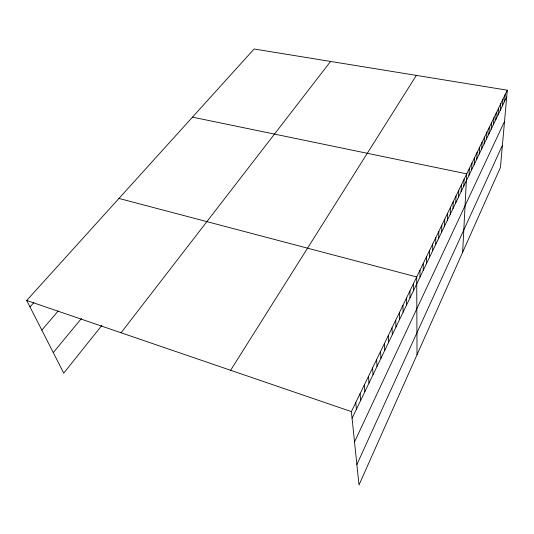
<?xml version="1.0" encoding="UTF-8"?>
<svg xmlns="http://www.w3.org/2000/svg" width="534" height="534" viewBox="0 0 534 534"><rect width="100%" height="100%" fill="white"/><g stroke="black" fill="none" stroke-linecap="round" stroke-linejoin="round"><path stroke-width="0.8" d="M423.242 270.371L423.268 263.422M426.419 263.769L426.472 256.814M429.55 257.261L429.63 250.306M432.633 250.853L432.74 243.891M435.671 244.539L435.804 237.577M438.668 238.318L438.821 231.356M441.618 232.183L441.798 225.228M444.528 226.142L444.729 219.187M447.392 220.188L447.612 213.233M450.215 214.321L450.462 207.366M452.999 208.534L453.266 201.578M455.749 202.827L456.036 195.878M458.452 197.2L458.759 190.258M461.122 191.653L461.449 184.711M463.759 186.179L464.099 179.244M462.638 252.288L466.716 173.857L192.487 117.14M468.992 175.299L469.373 168.377M471.595 169.892L471.989 162.977M474.165 164.559L474.572 157.65M476.695 159.299L477.122 152.404M479.192 154.112L479.632 147.224M481.655 148.993L482.115 142.111M484.084 143.946L484.558 137.071M486.481 138.967L486.968 132.098M488.844 134.047L489.351 127.192M491.18 129.195L491.701 122.353M493.483 124.409L494.017 117.58M495.759 119.683L496.3 112.861M498.002 115.024L498.556 108.208M500.218 110.418L500.785 103.616M502.407 105.872L502.988 99.084M504.563 101.387L505.157 94.611M507.3 90.193L500.438 167.416L359.002 485.005L351.379 411.621L507.3 90.193L254.111 48.995L26.7 300.462L63.733 373.126L101.961 325.279M356.879 464.533L502.401 145.315M354.523 441.905L504.53 121.392M352.066 418.262L506.699 96.954M230.628 370.282L416.353 75.394M121.058 332.769L330.586 61.437M53.26 352.58L81.462 318.491M41.812 330.112L58.259 310.975M29.991 306.923L33.809 302.658M118.962 198.441L416.707 276.952L417.027 354.709M26.7 300.462L351.379 411.621M355.771 402.569L356.412 409.238M360.083 393.678L360.677 400.373M364.321 384.941L364.869 391.669M368.487 376.357L368.987 383.105M372.578 367.919L373.039 374.694M376.603 359.622L377.017 366.424M380.555 351.472L380.929 358.287M384.447 343.455L384.78 350.291M388.271 335.572L388.565 342.428M392.029 327.823L392.29 334.691M395.727 320.2L395.948 327.082M399.365 312.697L399.552 319.592M402.943 305.314L403.097 312.223M406.467 298.059L406.588 304.974M409.932 290.91L410.025 297.839M413.349 283.874L413.403 290.81M420.011 270.137L420.011 277.079"/></g></svg>
